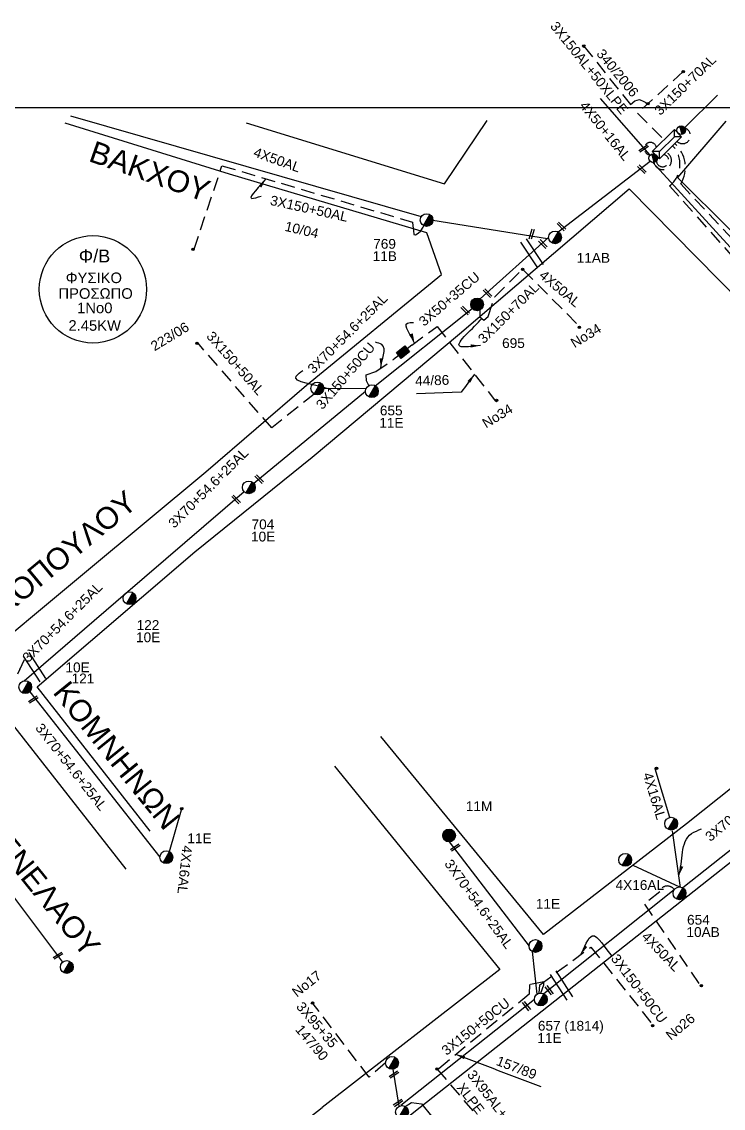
# Model space of a CAD drawing. Header units: millimetres. Extents: x 1266 to 3066, y 765 to 1784.
# Drawn here: x 1748.8 to 1878.2, y 1581 to 1781.3 of the extents above; entities that cross this region are included whole.
import ezdxf
from ezdxf.enums import TextEntityAlignment as Align

# ---------------------------------------------------------------- set-up
doc = ezdxf.new("R2010")
doc.units = ezdxf.units.MM
doc.linetypes.add('DASHED', pattern=[19.05, 12.7, -6.35])
for name, color, linetype in [('Link Box 2 Διευθύνσεων', 7, 'Continuous'), ('Άγνωστα', 7, 'Continuous'), ('Γυμνά εναέρια ΧΤ (3Φ)   3x50+35CU', 7, 'Continuous'), ('Γυμνά εναέρια ΧΤ (3Φ)   4x50AL', 7, 'Continuous'), ('Γυμνά εναέρια ΧΤ και ΦΟΠ (3Φ)   4x50+16AL', 7, 'Continuous'), ('Εναέρια παροχή ΧΤ 4x16', 7, 'SYN_LINE'), ('Επιγραφές - Σχήματα', 7, 'Continuous'), ('Καλώδια ΧΤ   3x150+50AL', 7, 'DASHED'), ('Καλώδια ΧΤ   3x150+50CU', 7, 'DASHED'), ('Καλώδια ΧΤ   3x150+70AL', 7, 'DASHED'), ('Καλώδια ΧΤ   3x150AL+50XLPE', 7, 'DASHED'), ('Καλώδια ΧΤ   3x95+50 AL XLPE', 7, 'DASHED'), ('Μηχανική τομή', 7, 'Continuous'), ('Στύλος Ξύλινος', 7, 'Continuous'), ('Στύλος Ξύλινος @ 1', 7, 'Continuous'), ('Στύλος ΦΜ', 7, 'Continuous'), ('Στύλος ΦΜ @ 1', 7, 'Continuous'), ('Συνδέσεις', 7, 'Continuous'), ('Συνεστραμμένα ΧΤ   3x70+54.6+25 AL', 7, 'SYN_LINE'), ('Τομή', 7, 'Continuous'), ('Υποσταθμός εναέριος 2 στύλων', 7, 'Continuous'), ('Υποσταθμός πόλεως', 7, 'Continuous'), ('Υπόβαθρο ΔΕΗ', 7, 'Continuous'), ('Υπόγεια καλώδια Παροχών ΧΤ   4x50AL', 7, 'DASHED')]:
    doc.layers.add(name, color=color, linetype=linetype)
doc.styles.add('ar', font='arial.ttf')
doc.styles.get("Standard").update_dxf_attribs({"font": 'arial.ttf'})
doc.linetypes.add('SYN_LINE', pattern='A,0.5,-0.0001,["/\\/\\/\\/",Standard,S=0.1,R=0,X=0,Y=-0.05],-0.25', length=0.7501)
doc.dimstyles.new('ISO-25', dxfattribs={"dimtxt": 2.5, "dimasz": 2.5, "dimexe": 1.25, "dimexo": 0.625, "dimtad": 1, "dimtxsty": 'Standard', "dimcen": 2.5, "dimadec": 0, "dimazin": 0, "dimtfac": 1, "dimtmove": 0, "dimatfit": 3, "dimfxl": 1, "dimarcsym": 0})

# ---------------------------------------------------------------- blocks, each defined once
blk = doc.blocks.new('ΥΠΑΡΧΩΝ ΤΣΙΜΕΝΤΕΝΙΟΣ ΣΤΥΛΟΣ')
at = {"layer": 'Στύλος ΦΜ'}
blk.add_hatch(color=7, dxfattribs=at).paths.add_polyline_path([(-1.29, -2.28, 0.574793), (2.62, 0, 0.268822), (1.3, 2.27)])
at = {"layer": 'Στύλος ΦΜ', "color": 7}
blk.add_line((-1.29, -2.28), (1.3, 2.27), dxfattribs=at)
blk.add_circle((0, 0), 2.62, dxfattribs=at)
at = {"layer": 'Στύλος ΦΜ', "flags": 4}
for tag, p in [('ΑΡΙΘΜΟΣ', (-4.68, 8.05)), ('ΤΥΠΟΣ', (-4.91, 3.03))]:
    blk.add_attdef(tag, p, '', height=4, dxfattribs=at)
blk = doc.blocks.new('ΥΠΑΡΧΩΝ ΞΥΛΙΝΟΣ ΣΤΥΛΟΣ')
at = {"layer": 'Στύλος Ξύλινος'}
h = blk.add_hatch(color=7, dxfattribs=at)
h.paths.add_polyline_path([(-2.62, 0, 0.270008), (-1.29, -2.28), (1.3, 2.27, 0.576266)])
h.paths.add_polyline_path([(-1.29, -2.28, 0.574793), (2.62, 0, 0.268822), (1.3, 2.27)])
at = {"layer": 'Στύλος Ξύλινος', "color": 7}
blk.add_line((-1.29, -2.28), (1.3, 2.27), dxfattribs=at)
blk.add_circle((0, 0), 2.62, dxfattribs=at)
at = {"layer": 'Στύλος Ξύλινος', "flags": 4}
for tag, p in [('ΑΡΙΘΜΟΣ', (-4.91, 8.6)), ('ΤΥΠΟΣ', (-4.85, 3.39))]:
    blk.add_attdef(tag, p, '', height=4, dxfattribs=at)
blk = doc.blocks.new('_ΣΥΝΔΕΣΗ')
at = {"layer": 'Συνδέσεις', "linetype": 'SYN_LINE', "ltscale": 40}
blk.add_hatch(color=256, dxfattribs=at).paths.add_polyline_path([(0.5, -0.01, 1), (-0.5, -0.01, 1)])
at = {"layer": 'Συνδέσεις'}
blk.add_circle((0, -0.01), 0.5, dxfattribs=at)
blk = doc.blocks.new('ΥΠΟΣΤΑΘΜΟΣ ΕΝΑΕΡΙΟΣ ΕΠΙ 2 ΣΤΥΛΩΝ')
at = {"layer": 'Υποσταθμός εναέριος 2 στύλων', "linetype": 'Continuous'}
for points in [[(-11.97, -2.11, 0.574793), (-8.45, -0.07, 0.268822), (-9.64, 1.98)], [(9.68, -2.15, 0.574793), (13.19, -0.1, 0.268822), (12.01, 1.95)]]:
    blk.add_hatch(color=256, dxfattribs=at).paths.add_polyline_path(points)
for p, q in [((-11.97, -2.11), (-9.64, 1.98)), ((9.68, -2.15), (12.01, 1.95))]:
    blk.add_line(p, q, dxfattribs=at)
for centre in [(-10.81, -0.07), (10.84, -0.1)]:
    blk.add_circle(centre, 2.36, dxfattribs=at)
at = {"layer": 'Υποσταθμός πόλεως', "linetype": 'Continuous', "ltscale": 40}
blk.add_lwpolyline([(-8.57, 2.82), (8.57, 2.82), (8.57, -2.82), (-8.57, -2.82)], close=True, dxfattribs=at)
for points in [[(-5.75, 0), (-8.57, 2.82)], [(-8.57, -2.82), (-5.75, 0)], [(-5.75, 0), (5.75, 0)], [(5.75, 0), (8.57, 2.82)], [(8.57, -2.82), (5.75, 0)]]:
    blk.add_lwpolyline(points, dxfattribs=at)
at = {"layer": 'Υποσταθμός εναέριος 2 στύλων', "ltscale": 40, "flags": 1}
for tag, p in [('ΜΕΤΑΣΧΗΜΑΤΙΣΜΟΣ', (14.09, 2.51)), ('ΙΣΧΥΣ', (14.07, -0.28)), ('ΑΡΙΘΜΟΣ', (14.19, -3))]:
    blk.add_attdef(tag, p, '', height=1.8, dxfattribs=at)
blk = doc.blocks.new('ΜΗΧΑΝΙΚΗ ΤΟΜΗ')
at = {"layer": 'Μηχανική τομή', "ltscale": 40}
for p, q in [((-1.89, 0.78), (1.89, 0.78)), ((1.89, 0), (-1.89, 0))]:
    blk.add_line(p, q, dxfattribs=at)
blk = doc.blocks.new('ΤΟΜΗ')
at = {"layer": 'Τομή', "ltscale": 40}
for p, q in [((-5.68, 0), (5.68, 0)), ((5.68, -2.33), (-5.68, -2.33))]:
    blk.add_line(p, q, dxfattribs=at)
blk = doc.blocks.new('LINK BOX 2 ΑΝΑΧΩΡΗΣΕΩΝ')
at = {"layer": 'Link Box 2 Διευθύνσεων', "ltscale": 40}
blk.add_hatch(color=256, dxfattribs=at).paths.add_polyline_path([(-2.02, 1.29), (-2.02, -1.45), (1.89, -1.45), (1.89, 1.29)])
for p, q in [((-2.02, -0.08), (-4.26, -0.08)), ((4.12, -0.08), (1.89, -0.08))]:
    blk.add_line(p, q, dxfattribs=at)
blk.add_lwpolyline([(-2.02, -1.45), (-2.02, 1.29), (1.89, 1.29), (1.89, -1.45)], close=True, dxfattribs=at)

msp = doc.modelspace()

# ---------------------------------------------------------------- linework, layer by layer
at = {"layer": 'Άγνωστα', "color": 30, "linetype": 'SYN_LINE', "ltscale": 10}
msp.add_lwpolyline([(1871.07, 1761.76), (1877.15, 1767.83)], dxfattribs=at)
at = {"layer": 'Άγνωστα', "color": 85, "ltscale": 0.2}
msp.add_lwpolyline([(1865.22, 1755.4), (1880.18, 1739.02), (1890.6, 1728.34)], dxfattribs=at)
at = {"layer": 'Άγνωστα', "color": 151, "linetype": 'DASHED', "ltscale": 0.2}
msp.add_lwpolyline([(1868.33, 1751.09), (1890.18, 1726.49), (1921.82, 1695.26), (1936.67, 1680.43)], dxfattribs=at)
at = {"layer": 'Άγνωστα', "color": 2, "linetype": 'DASHED', "ltscale": 0.2}
msp.add_lwpolyline([(1870.41, 1751.43), (1888.23, 1732.38), (1896.57, 1741.54)], dxfattribs=at)
at = {"layer": 'Άγνωστα', "color": 27, "linetype": 'DASHED', "ltscale": 0.2}
msp.add_lwpolyline([(1815.93, 1589.39), (1812.9, 1586.73), (1802.6, 1600.27)], dxfattribs=at)
at = {"layer": 'Άγνωστα', "color": 30, "linetype": 'DASHED', "ltscale": 0.2}
msp.add_arc((1870.73, 1760.32), 1.45, 224.6566, 73.2225, dxfattribs=at)
at = {"layer": 'Άγνωστα', "color": 27, "linetype": 'DASHED', "ltscale": 0.2}
msp.add_arc((1864.78, 1757.94), 1.14, 12.4468, 269.268, dxfattribs=at)
at = {"layer": 'Άγνωστα', "color": 2, "linetype": 'DASHED', "ltscale": 0.2}
msp.add_arc((1865.26, 1754.49), 5.98, 329.2863, 47.5476, dxfattribs=at)
at = {"layer": 'Άγνωστα', "color": 85, "linetype": 'DASHED', "ltscale": 0.2}
msp.add_arc((1867.04, 1755.74), 1.64, 191.3198, 67.8589, dxfattribs=at)
at = {"layer": 'Άγνωστα', "color": 1, "linetype": 'DASHED', "ltscale": 0.2}
msp.add_arc((1867.04, 1755.74), 1.14, 182.1681, 78.9893, dxfattribs=at)
at = {"layer": 'Άγνωστα', "color": 151, "linetype": 'DASHED', "ltscale": 0.2}
msp.add_arc((1865.17, 1755.06), 5.08, 308.61, 42.6881, dxfattribs=at)
at = {"layer": 'Γυμνά εναέρια ΧΤ (3Φ)   3x50+35CU', "color": 133, "linetype": 'DASHED', "ltscale": 0.2}
msp.add_lwpolyline([(1820.77, 1721.72), (1825.44, 1725.16), (1836.23, 1711.38)], dxfattribs=at)
at = {"layer": 'Γυμνά εναέρια ΧΤ (3Φ)   4x50AL', "color": 1}
for points in [[(1757.81, 1764.02), (1822.53, 1745.44)], [(1824.68, 1744.77), (1845.79, 1741.38)]]:
    msp.add_lwpolyline(points, dxfattribs=at)
at = {"layer": 'Γυμνά εναέρια ΧΤ και ΦΟΠ (3Φ)   4x50+16AL', "color": 27, "ltscale": 0.2}
msp.add_lwpolyline([(1864.72, 1756.76), (1855.56, 1767.21)], dxfattribs=at)
at = {"layer": 'Εναέρια παροχή ΧΤ 4x16', "color": 85, "ltscale": 10}
for points in [[(1868.4, 1634.65), (1865.69, 1643.62)], [(1861.56, 1625.83), (1870.16, 1621.82)]]:
    msp.add_lwpolyline(points, dxfattribs=at)
at = {"layer": 'Εναέρια παροχή ΧΤ 4x16', "color": 27, "ltscale": 10}
msp.add_lwpolyline([(1776.08, 1628.33), (1778.28, 1636.02)], dxfattribs=at)
at = {"layer": 'Επιγραφές - Σχήματα'}
msp.add_lwpolyline([(1299.42, 1765.51), (2825.92, 1765.51), (2825.92, 765.4), (1299.42, 765.4)], close=True, dxfattribs=at)
at = {"layer": 'Επιγραφές - Σχήματα', "ltscale": 0.2}
msp.add_lwpolyline([(1829.87, 1713.03), (1821.63, 1712.73)], dxfattribs=at)
at = {"layer": 'Επιγραφές - Σχήματα', "color": 202}
msp.add_circle((1761.95, 1732.01), 9.9, dxfattribs=at)
at = {"layer": 'Καλώδια ΧΤ   3x150+50AL', "color": 1, "ltscale": 0.2}
msp.add_lwpolyline([(1780.61, 1739.39), (1785.74, 1754.79), (1820.88, 1744.4), (1820.95, 1743.69), (1821.09, 1742.88), (1821.16, 1742.14), (1821.45, 1742.06), (1821.94, 1742.35), (1822.43, 1742.76), (1822.87, 1743.49), (1822.98, 1743.71)], dxfattribs=at)
at = {"layer": 'Καλώδια ΧΤ   3x150+50AL', "color": 133, "ltscale": 0.2}
msp.add_lwpolyline([(1802.76, 1712.7), (1794.94, 1706.44), (1781.35, 1722.06)], dxfattribs=at)
at = {"layer": 'Καλώδια ΧΤ   3x150+50AL', "color": 27, "ltscale": 0.2}
for points in [[(1819.56, 1581.36), (1820.73, 1582.08), (1821.62, 1581.96), (1822.55, 1581.82), (1823.11, 1581.16)], [(1823.11, 1581.16), (1835.24, 1565.9)]]:
    msp.add_lwpolyline(points, dxfattribs=at)
at = {"layer": 'Καλώδια ΧΤ   3x150+50CU', "color": 133, "ltscale": 0.2}
msp.add_lwpolyline([(1812.84, 1714.25), (1812.41, 1715.15), (1812.36, 1716.22), (1814.14, 1716.85), (1817.49, 1719.12)], dxfattribs=at)
at = {"layer": 'Καλώδια ΧΤ   3x150+50CU', "color": 27, "ltscale": 0.2}
for points in [[(1844.24, 1602.21), (1844.37, 1603.75), (1853.8, 1610.75), (1865.19, 1596.46)], [(1844.57, 1602.25), (1845.11, 1603.77), (1845.14, 1604.32), (1842.5, 1603.83), (1842.42, 1602.03), (1825.66, 1588.25)]]:
    msp.add_lwpolyline(points, dxfattribs=at)
at = {"layer": 'Καλώδια ΧΤ   3x150+70AL', "color": 133, "ltscale": 0.2}
for points in [[(1870.84, 1772.15), (1862.41, 1764.5), (1867.31, 1759.59)], [(1833.32, 1728.16), (1833.3, 1726.94), (1834.06, 1726.35), (1834.83, 1727.02), (1836.06, 1730.65), (1841.14, 1735.61)]]:
    msp.add_lwpolyline(points, dxfattribs=at)
at = {"layer": 'Καλώδια ΧΤ   3x150AL+50XLPE', "color": 133, "ltscale": 0.2}
msp.add_lwpolyline([(1852.5, 1776.85), (1861.12, 1766.08), (1861.92, 1766.73), (1862.77, 1767.01), (1863.57, 1766.64), (1864.54, 1766.08)], dxfattribs=at)
at = {"layer": 'Καλώδια ΧΤ   3x95+50 AL XLPE', "color": 27, "ltscale": 0.2}
msp.add_lwpolyline([(1825.43, 1588.25), (1838.01, 1573.58)], dxfattribs=at)
at = {"layer": 'Συνεστραμμένα ΧΤ   3x70+54.6+25 AL', "color": 1, "ltscale": 20}
msp.add_lwpolyline([(1847.77, 1742.6), (1864.72, 1755.63)], dxfattribs=at)
at = {"layer": 'Συνεστραμμένα ΧΤ   3x70+54.6+25 AL', "color": 133, "ltscale": 20}
for points in [[(1833.4, 1730.24), (1846.01, 1741.58)], [(1813.99, 1714.24), (1831.89, 1728.49)], [(1791.61, 1696.25), (1812.23, 1713.22)], [(1767.93, 1675.95), (1789.82, 1694.71)], [(1749.28, 1659.83), (1767.93, 1675.95)]]:
    msp.add_lwpolyline(points, dxfattribs=at)
at = {"layer": 'Συνεστραμμένα ΧΤ   3x70+54.6+25 AL', "color": 133, "ltscale": 10}
msp.add_lwpolyline([(1812.3, 1713.63), (1804.52, 1713.73)], dxfattribs=at)
at = {"layer": 'Συνεστραμμένα ΧΤ   3x70+54.6+25 AL', "color": 27, "ltscale": 20}
for points in [[(1750.29, 1657.82), (1774.31, 1627.31)], [(1827.65, 1630.14), (1842.41, 1610.93)], [(1747.3, 1620.03), (1756.34, 1607.94)], [(1843.39, 1601.08), (1818.78, 1581.5)]]:
    msp.add_lwpolyline(points, dxfattribs=at)
at = {"layer": 'Συνεστραμμένα ΧΤ   3x70+54.6+25 AL', "color": 85, "ltscale": 20}
for points in [[(1895.78, 1641.45), (1870.75, 1621.67)], [(1869.18, 1621.3), (1845.15, 1602.1)]]:
    msp.add_lwpolyline(points, dxfattribs=at)
at = {"layer": 'Συνεστραμμένα ΧΤ   3x70+54.6+25 AL', "color": 85, "ltscale": 10}
msp.add_lwpolyline([(1870.34, 1621.75), (1868.88, 1632.14)], dxfattribs=at)
at = {"layer": 'Συνεστραμμένα ΧΤ   3x70+54.6+25 AL', "color": 27, "ltscale": 10}
msp.add_lwpolyline([(1843.91, 1602.06), (1843.01, 1609.91)], dxfattribs=at)
at = {"layer": 'Συνεστραμμένα ΧΤ   3x70+54.6+25 AL', "color": 27, "ltscale": 8}
msp.add_lwpolyline([(1818.46, 1581.4), (1817.31, 1588.23)], dxfattribs=at)
at = {"layer": 'Υπόβαθρο ΔΕΗ'}
for points in [[(1790.24, 1762.69), (1826.78, 1751.48), (1834.7, 1763.11)], [(1878.7, 1763.03), (1869.78, 1752.65), (1899.14, 1723.51), (1946.98, 1676.98), (1965.75, 1679.72), (1976.07, 1709.85), (1966.99, 1716.82), (1980.26, 1763.47)], [(1712.73, 1722.4), (1672.89, 1689.29), (1648.01, 1668.57), (1669.27, 1641.82), (1687.6, 1619.33), (1719.18, 1645.29), (1738.15, 1661.21), (1760.78, 1680.07), (1782.75, 1698.36), (1801.37, 1714.33), (1826.25, 1734.76), (1823.54, 1742.43), (1787.13, 1753.22), (1756.8, 1762.66)], [(1772.48, 1632.09), (1751.68, 1658.71), (1780.74, 1683.61), (1802.38, 1701.09), (1829.6, 1723.77), (1860.85, 1750.53), (1894.01, 1716.94), (1925.18, 1685.95), (1922.98, 1674.25), (1892.24, 1650.02), (1871.47, 1633.49), (1845.04, 1613.06), (1815.09, 1649.54)], [(1944.89, 1581.16), (1941.65, 1621.39), (1938.92, 1656.32), (1928.06, 1663.19), (1890.71, 1635.12), (1822.32, 1581.16)], [(1768.09, 1625.08), (1745.58, 1653.8), (1726.48, 1638.06), (1694.01, 1611.07), (1718.46, 1581.16)], [(1806.52, 1644.07), (1837.02, 1606.58), (1804.26, 1581.16)], [(1717.95, 1581.16), (1751.71, 1540.02), (1804.26, 1581.16)], [(1822.32, 1581.16), (1788.79, 1554.52), (1759.08, 1531.3), (1787.55, 1496.14), (1806.59, 1472.23), (1900.75, 1545.17), (1944.93, 1579.76), (1944.89, 1581.16)]]:
    msp.add_lwpolyline(points, dxfattribs=at)
at = {"layer": 'Υπόγεια καλώδια Παροχών ΧΤ   4x50AL', "color": 133, "ltscale": 0.2}
msp.add_lwpolyline([(1841.3, 1735.6), (1851.91, 1725)], dxfattribs=at)
at = {"layer": 'Υπόγεια καλώδια Παροχών ΧΤ   4x50AL', "color": 85, "ltscale": 0.2}
msp.add_lwpolyline([(1866.51, 1620.94), (1863.67, 1618.67), (1873.98, 1603.62)], dxfattribs=at)
msp.add_arc((1867.93, 1620.52), 1.48, 32.1406, 163.3615, dxfattribs=at)

# ---------------------------------------------------------------- block references
at = {"layer": 'Link Box 2 Διευθύνσεων', "xscale": 0.5000000000000697, "yscale": 0.5000000000000697, "zscale": 0.5000000000000697, "rotation": 38.37648346724296}
msp.add_blockref('LINK BOX 2 ΑΝΑΧΩΡΗΣΕΩΝ', (1819.13, 1720.47), dxfattribs=at)
at = {"layer": 'Μηχανική τομή'}
for p, xscale, yscale, zscale, rotation in [((1863.44, 1758.12), 0.4999999999999638, 0.4999999999999638, 0.4999999999999638, 213.6178417863493), ((1863.36, 1754.28), 0.4999999999999927, 0.4999999999999927, 0.4999999999999927, 134.7226782795003), ((1843.06, 1742.13), 0.5000000000000926, 0.5000000000000926, 0.5000000000000926, 72.9923488558849), ((1848.51, 1743.74), 0.4999999999999927, 0.4999999999999927, 0.4999999999999927, 134.7226782795003), ((1845.11, 1740.5), 0.4999999999999927, 0.4999999999999927, 0.4999999999999927, 134.7226782795003), ((1834.88, 1731.44), 0.4999999999999927, 0.4999999999999927, 0.4999999999999927, 134.7226782795003), ((1830.76, 1728.26), 0.4999999999999927, 0.4999999999999927, 0.4999999999999927, 134.7226782795003), ((1792.78, 1697.16), 0.4999999999999927, 0.4999999999999927, 0.4999999999999927, 134.7226782795003), ((1788.49, 1693.4), 0.4999999999999927, 0.4999999999999927, 0.4999999999999927, 134.7226782795003), ((1750.85, 1656.54), 0.5000000000000316, 0.5000000000000316, 0.5000000000000316, 211.7170375517798), ((1828.67, 1629.25), 0.499999999999924, 0.499999999999924, 0.499999999999924, 213.7884775160564), ((1755.41, 1609.31), 0.5000000000000316, 0.5000000000000316, 0.5000000000000316, 211.7170375517798), ((1846.25, 1602.89), 0.4999999999998504, 0.4999999999998504, 0.4999999999998504, 127.5127962601808), ((1842.1, 1599.98), 0.4999999999998504, 0.4999999999998504, 0.4999999999998504, 127.5127962601808), ((1817.37, 1587.41), 0.499999999999924, 0.499999999999924, 0.499999999999924, 213.7884775160564), ((1818.13, 1582.16), 0.499999999999924, 0.499999999999924, 0.499999999999924, 213.7884775160564)]:
    msp.add_blockref('ΜΗΧΑΝΙΚΗ ΤΟΜΗ', p, dxfattribs=dict(at, xscale=xscale, yscale=yscale, zscale=zscale, rotation=rotation))
at = {"layer": 'Στύλος Ξύλινος @ 1', "ltscale": 40}
ref = msp.add_blockref('ΥΠΑΡΧΩΝ ΞΥΛΙΝΟΣ ΣΤΥΛΟΣ', (1832.82, 1729.22), dxfattribs=dict(at, xscale=0.4499999999998181, yscale=0.4499999999998181, zscale=0.4499999999998181))
ref.add_attrib('ΤΥΠΟΣ', '695', (1837.43, 1721.19), dxfattribs={"layer": 'Στύλος Ξύλινος', "height": 1.8, "flags": 4})
ref = msp.add_blockref('ΥΠΑΡΧΩΝ ΞΥΛΙΝΟΣ ΣΤΥΛΟΣ', (1827.65, 1631.31), dxfattribs=dict(at, xscale=0.4499999999998181, yscale=0.4499999999998181, zscale=0.4499999999998181))
ref.add_attrib('ΤΥΠΟΣ', '11M', (1830.74, 1635.81), dxfattribs={"layer": 'Στύλος Ξύλινος', "height": 1.8, "flags": 4})
at = {"layer": 'Στύλος ΦΜ @ 1', "ltscale": 40}
ref = msp.add_blockref('ΥΠΑΡΧΩΝ ΤΣΙΜΕΝΤΕΝΙΟΣ ΣΤΥΛΟΣ', (1823.5, 1744.77), dxfattribs=dict(at, xscale=0.4499999999998181, yscale=0.4499999999998181, zscale=0.4499999999998181))
ref.add_attrib('ΤΥΠΟΣ', '11B', (1813.55, 1737.23), dxfattribs={"layer": 'Στύλος ΦΜ', "height": 1.8, "flags": 4})
ref.add_attrib('ΑΡΙΘΜΟΣ', '769', (1813.65, 1739.49), dxfattribs={"layer": 'Στύλος ΦΜ', "height": 1.8, "flags": 4})
ref = msp.add_blockref('ΥΠΑΡΧΩΝ ΤΣΙΜΕΝΤΕΝΙΟΣ ΣΤΥΛΟΣ', (1847.19, 1741.58), dxfattribs=dict(at, xscale=0.4499999999998181, yscale=0.4499999999998181, zscale=0.4499999999998181))
ref.add_attrib('ΤΥΠΟΣ', '11AB', (1851.19, 1736.91), dxfattribs={"layer": 'Στύλος ΦΜ', "height": 1.8, "flags": 4})
at = {"layer": 'Στύλος ΦΜ @ 1', "ltscale": 40, "xscale": 0.4499999999998181, "yscale": 0.4499999999998181, "zscale": 0.4499999999998181}
for p in [(1803.34, 1713.73), (1868.62, 1633.5), (1860.14, 1626.82), (1757.13, 1607.06), (1817.11, 1589.39)]:
    msp.add_blockref('ΥΠΑΡΧΩΝ ΤΣΙΜΕΝΤΕΝΙΟΣ ΣΤΥΛΟΣ', p, dxfattribs=at)
at = {"layer": 'Στύλος ΦΜ @ 1', "ltscale": 40}
ref = msp.add_blockref('ΥΠΑΡΧΩΝ ΤΣΙΜΕΝΤΕΝΙΟΣ ΣΤΥΛΟΣ', (1813.41, 1713.22), dxfattribs=dict(at, xscale=0.4499999999998181, yscale=0.4499999999998181, zscale=0.4499999999998181))
ref.add_attrib('ΤΥΠΟΣ', '11E', (1814.77, 1706.5), dxfattribs={"layer": 'Στύλος ΦΜ', "height": 1.8, "flags": 4})
ref.add_attrib('ΑΡΙΘΜΟΣ', '655', (1814.88, 1708.77), dxfattribs={"layer": 'Στύλος ΦΜ', "height": 1.8, "flags": 4})
ref = msp.add_blockref('ΥΠΑΡΧΩΝ ΤΣΙΜΕΝΤΕΝΙΟΣ ΣΤΥΛΟΣ', (1790.71, 1695.48), dxfattribs=dict(at, xscale=0.4499999999998181, yscale=0.4499999999998181, zscale=0.4499999999998181))
ref.add_attrib('ΤΥΠΟΣ', '10E', (1791.11, 1685.52), dxfattribs={"layer": 'Στύλος ΦΜ', "height": 1.8, "flags": 4})
ref.add_attrib('ΑΡΙΘΜΟΣ', '704', (1791.21, 1687.78), dxfattribs={"layer": 'Στύλος ΦΜ', "height": 1.8, "flags": 4})
ref = msp.add_blockref('ΥΠΑΡΧΩΝ ΤΣΙΜΕΝΤΕΝΙΟΣ ΣΤΥΛΟΣ', (1768.7, 1675.06), dxfattribs=dict(at, xscale=0.4499999999998181, yscale=0.4499999999998181, zscale=0.4499999999998181))
ref.add_attrib('ΤΥΠΟΣ', '10E', (1769.9, 1666.95), dxfattribs={"layer": 'Στύλος ΦΜ', "height": 1.8, "flags": 4})
ref.add_attrib('ΑΡΙΘΜΟΣ', '122', (1770.01, 1669.21), dxfattribs={"layer": 'Στύλος ΦΜ', "height": 1.8, "flags": 4})
ref = msp.add_blockref('ΥΠΑΡΧΩΝ ΤΣΙΜΕΝΤΕΝΙΟΣ ΣΤΥΛΟΣ', (1749.46, 1658.66), dxfattribs=dict(at, xscale=0.4499999999998181, yscale=0.4499999999998181, zscale=0.4499999999998181))
ref.add_attrib('ΤΥΠΟΣ', '121', (1758.01, 1659.37), dxfattribs={"layer": 'Στύλος ΦΜ', "height": 1.8, "flags": 4})
ref.add_attrib('ΑΡΙΘΜΟΣ', '10E', (1756.88, 1661.41), dxfattribs={"layer": 'Στύλος ΦΜ', "height": 1.8, "flags": 4})
ref = msp.add_blockref('ΥΠΑΡΧΩΝ ΤΣΙΜΕΝΤΕΝΙΟΣ ΣΤΥΛΟΣ', (1775.49, 1627.31), dxfattribs=dict(at, xscale=0.4499999999998181, yscale=0.4499999999998181, zscale=0.4499999999998181))
ref.add_attrib('ΤΥΠΟΣ', '11E', (1779.36, 1629.89), dxfattribs={"layer": 'Στύλος ΦΜ', "height": 1.8, "flags": 4})
ref = msp.add_blockref('ΥΠΑΡΧΩΝ ΤΣΙΜΕΝΤΕΝΙΟΣ ΣΤΥΛΟΣ', (1870.16, 1620.65), dxfattribs=dict(at, xscale=0.4499999999998181, yscale=0.4499999999998181, zscale=0.4499999999998181))
ref.add_attrib('ΤΥΠΟΣ', '10AB', (1871.44, 1612.61), dxfattribs={"layer": 'Στύλος ΦΜ', "height": 1.8, "flags": 4})
ref.add_attrib('ΑΡΙΘΜΟΣ', '654', (1871.55, 1614.87), dxfattribs={"layer": 'Στύλος ΦΜ', "height": 1.8, "flags": 4})
ref = msp.add_blockref('ΥΠΑΡΧΩΝ ΤΣΙΜΕΝΤΕΝΙΟΣ ΣΤΥΛΟΣ', (1843.59, 1610.93), dxfattribs=dict(at, xscale=0.4499999999998181, yscale=0.4499999999998181, zscale=0.4499999999998181))
ref.add_attrib('ΤΥΠΟΣ', '11E', (1843.66, 1617.82), dxfattribs={"layer": 'Στύλος ΦΜ', "height": 1.8, "flags": 4})
ref = msp.add_blockref('ΥΠΑΡΧΩΝ ΤΣΙΜΕΝΤΕΝΙΟΣ ΣΤΥΛΟΣ', (1844.57, 1601.08), dxfattribs=dict(at, xscale=0.4499999999998181, yscale=0.4499999999998181, zscale=0.4499999999998181))
ref.add_attrib('ΤΥΠΟΣ', '11E', (1843.93, 1593.07), dxfattribs={"layer": 'Στύλος ΦΜ', "height": 1.8, "flags": 4})
ref.add_attrib('ΑΡΙΘΜΟΣ', '657 (1814)', (1844.03, 1595.33), dxfattribs={"layer": 'Στύλος ΦΜ', "height": 1.8, "flags": 4})
ref = msp.add_blockref('ΥΠΑΡΧΩΝ ΤΣΙΜΕΝΤΕΝΙΟΣ ΣΤΥΛΟΣ', (1818.97, 1580.33), dxfattribs=dict(at, xscale=0.4499999999998181, yscale=0.4499999999998181, zscale=0.4499999999998181))
ref.add_attrib('ΤΥΠΟΣ', '10E', (1821.07, 1574.18), dxfattribs={"layer": 'Στύλος ΦΜ', "height": 1.8, "flags": 4})
ref.add_attrib('ΑΡΙΘΜΟΣ', '336', (1821.18, 1576.44), dxfattribs={"layer": 'Στύλος ΦΜ', "height": 1.8, "flags": 4})
at = {"layer": 'Συνδέσεις', "xscale": 0.4499999999998181, "yscale": 0.4499999999998181, "zscale": 0.4499999999998181}
for p in [(1852.5, 1776.85), (1870.84, 1772.15), (1864.31, 1766.22), (1780.39, 1739.4), (1841.22, 1735.69), (1851.68, 1725.01), (1781.13, 1722.07), (1836.41, 1711.52), (1865.91, 1643.69), (1778.34, 1636.24), (1874.2, 1603.62), (1802.46, 1600.45), (1865.19, 1596.24), (1825.43, 1588.25)]:
    msp.add_blockref('_ΣΥΝΔΕΣΗ', p, dxfattribs=at)
at = {"layer": 'Τομή', "xscale": 0.4999999999997065, "yscale": 0.4999999999997065, "zscale": 0.4999999999997065, "rotation": 303.1516024394861}
for p in [(1843.44, 1738.96), (1751.65, 1662.64), (1848.88, 1603.96)]:
    msp.add_blockref('ΤΟΜΗ', p, dxfattribs=at)
at = {"layer": 'Υποσταθμός εναέριος 2 στύλων', "xscale": 0.3368145351047064, "yscale": 0.3368145351047064, "zscale": 0.3368145351047064, "rotation": 44.97723689005377}
msp.add_blockref('ΥΠΟΣΤΑΘΜΟΣ ΕΝΑΕΡΙΟΣ ΕΠΙ 2 ΣΤΥΛΩΝ', (1867.84, 1758.78), dxfattribs=at)

# ---------------------------------------------------------------- texts
at = {"layer": 'Γυμνά εναέρια ΧΤ (3Φ)   3x50+35CU', "color": 7, "insert": (1821.87, 1726.44), "char_height": 1.8, "width": 168.3718, "attachment_point": 1, "rotation": 40.4552}
msp.add_mtext('3X50+35CU', dxfattribs=at)
at = {"layer": 'Γυμνά εναέρια ΧΤ (3Φ)   4x50AL', "color": 7, "insert": (1792.02, 1758.25), "char_height": 1.8, "width": 168.3718, "attachment_point": 1, "rotation": 340.2678}
msp.add_mtext('4X50AL', dxfattribs=at)
at = {"layer": 'Γυμνά εναέρια ΧΤ και ΦΟΠ (3Φ)   4x50+16AL', "color": 7, "insert": (1853.02, 1766.92), "char_height": 1.8, "width": 168.3718, "attachment_point": 1, "rotation": 308.9796}
msp.add_mtext('4X50+16AL', dxfattribs=at)
at = {"layer": 'Εναέρια παροχή ΧΤ 4x16', "color": 7, "char_height": 1.8, "width": 168.3718, "attachment_point": 1}
for insert, rotation in [((1865.09, 1643.14), 286.9688), ((1780.26, 1629.36), 263.986)]:
    msp.add_mtext('4X16AL', dxfattribs=dict(at, insert=insert, rotation=rotation))
at = {"layer": 'Εναέρια παροχή ΧΤ 4x16', "color": 7, "insert": (1858.36, 1623.08), "char_height": 1.8, "width": 168.3718, "attachment_point": 1}
msp.add_mtext('4X16AL', dxfattribs=at)
at = {"layer": 'Επιγραφές - Σχήματα', "color": 1, "style": 'ar'}
for s, height, p in [('Φ/Β', 2.386, (1762.24, 1738.2)), ('ΦΥΣΙΚΟ ', 1.952, (1762.5, 1734.13)), ('1No0', 1.952, (1762.29, 1728.58)), ('2.45KW', 1.952, (1762.28, 1725.34))]:
    msp.add_text(s, height=height, dxfattribs=at).set_placement(p, align=Align.MIDDLE)
at = {"layer": 'Επιγραφές - Σχήματα', "color": 7, "char_height": 1.8, "width": 168.3718, "attachment_point": 1}
for s, insert, rotation in [('340/2006', (1856.12, 1776.53), 309.3229), ('10/04', (1797.62, 1744.57), 346.7814), ('223/06', (1772.38, 1722.1), 31.2316), ('No34', (1849.85, 1722.68), 31.2316), ('44/86', (1821.36, 1716.02), 1.8248), ('No34', (1833.53, 1707.87), 31.2316), ('No17', (1798.46, 1602.82), 38.2046), ('3X95+35', (1800.7, 1600.86), 310.3433), ('No26', (1867.42, 1594.83), 39.5694), ('147/90', (1800.54, 1596.63), 310.3433), ('157/89', (1836.84, 1590.73), 339.0092)]:
    msp.add_mtext(s, dxfattribs=dict(at, insert=insert, rotation=rotation))
at = {"layer": 'Επιγραφές - Σχήματα', "linetype": 'Continuous', "char_height": 4, "width": 13.3189, "attachment_point": 1}
for s, insert, rotation in [('ΒΑΚΧΟΥ', (1762.28, 1759.48), 340.5965), ('ΑΣΗΜΑΚΟΠΟΥΛΟΥ', (1728.09, 1662.32), 39.5661), ('KOΜΝΗΝΩΝ', (1757.51, 1660.18), 308.9931), ('ΜΕΝΕΛΑΟΥ', (1743.67, 1635.7), 308.9931)]:
    msp.add_mtext(s, dxfattribs=dict(at, insert=insert, rotation=rotation))
at = {"layer": 'Επιγραφές - Σχήματα', "color": 1, "insert": (1755.58, 1732.21), "char_height": 1.952, "width": 14.0546, "attachment_point": 1}
msp.add_mtext('ΠΡΟΣΩΠΟ', dxfattribs=at)
at = {"layer": 'Καλώδια ΧΤ   3x150+50AL', "color": 7, "char_height": 1.8, "width": 168.3718, "attachment_point": 1}
for insert, rotation in [((1794.9, 1749.36), 347.4905), ((1784.11, 1724.47), 311.2485)]:
    msp.add_mtext('3X150+50AL', dxfattribs=dict(at, insert=insert, rotation=rotation))
at = {"layer": 'Καλώδια ΧΤ   3x150+50CU', "color": 7, "char_height": 1.8, "width": 168.3718, "attachment_point": 1}
for insert, rotation in [((1802.92, 1710.88), 49.4584), ((1858.83, 1609.68), 307.2174), ((1826.05, 1592.07), 38.3716)]:
    msp.add_mtext('3X150+50CU', dxfattribs=dict(at, insert=insert, rotation=rotation))
at = {"layer": 'Καλώδια ΧΤ   3x150+70AL', "color": 7, "char_height": 1.8, "width": 168.3718, "attachment_point": 1}
for insert, rotation in [((1865.34, 1765.24), 44.2414), ((1832.79, 1723.13), 44.9758)]:
    msp.add_mtext('3X150+70AL', dxfattribs=dict(at, insert=insert, rotation=rotation))
at = {"layer": 'Καλώδια ΧΤ   3x150AL+50XLPE', "color": 7, "insert": (1853.49, 1772.84), "char_height": 1.8, "width": 27.8484, "attachment_point": 5, "rotation": 308.9191}
msp.add_mtext('3X150AL+50XLPE', dxfattribs=at)
at = {"layer": 'Καλώδια ΧΤ   3x95+50 AL XLPE', "insert": (1832.3, 1588.3), "char_height": 1.8, "width": 168.3718, "attachment_point": 1, "rotation": 307.8033}
msp.add_mtext('3X95AL+35CU\\P XLPE', dxfattribs=at)
at = {"layer": 'Συνεστραμμένα ΧΤ   3x70+54.6+25 AL', "color": 7, "char_height": 1.8, "width": 168.3718, "attachment_point": 1}
for insert, rotation in [((1801.36, 1717.6), 44.9769), ((1775.67, 1689.12), 44.9769), ((1748.75, 1664.36), 44.9769), ((1752.63, 1652.21), 308.1401), ((1874.69, 1631.48), 39.5374), ((1828.15, 1627.14), 305.9448)]:
    msp.add_mtext('3X70+54.6+25AL', dxfattribs=dict(at, insert=insert, rotation=rotation))
at = {"layer": 'Υπόγεια καλώδια Παροχών ΧΤ   4x50AL', "color": 7, "char_height": 1.8, "width": 168.3718, "attachment_point": 1}
for insert, rotation in [((1845.27, 1735.71), 320.0217), ((1864.33, 1613.77), 313.9224)]:
    msp.add_mtext('4X50AL', dxfattribs=dict(at, insert=insert, rotation=rotation))

# ---------------------------------------------------------------- leaders
at = {"layer": 'Επιγραφές - Σχήματα', "ltscale": 0.2, "path_type": 1}
for points in [[(1793.82, 1752.4), (1791.26, 1748.77), (1792.99, 1749.16)], [(1821.27, 1722.09), (1819.97, 1725.79), (1821.06, 1725.89)], [(1833.42, 1721.62), (1829.61, 1721.51), (1833.68, 1726.64)], [(1815.07, 1717.48), (1815.22, 1721.83), (1814.1, 1722.25)], [(1805.14, 1713.72), (1799.44, 1716.02), (1800.65, 1717.07)], [(1832.37, 1716.37), (1829.87, 1713.03)], [(1870.04, 1623.9), (1872.37, 1631.66), (1874.22, 1632.53)], [(1851.94, 1609.37), (1854.07, 1612.82), (1857.68, 1609.06)], [(1828.81, 1590.99), (1844.56, 1585.03)]]:
    msp.add_leader(points, dimstyle='ISO-25', override={"dimasz": 1.8, "dimgap": 0.625, "dimtad": 0}, dxfattribs=at)
at = {"layer": 'Επιγραφές - Σχήματα', "ltscale": 40}
msp.add_leader([(1748.07, 1661.1), (1749.31, 1663.76)], dimstyle='ISO-25', override={"dimasz": 1, "dimtad": 0}, dxfattribs=at)

doc.saveas('drawing.dxf')
